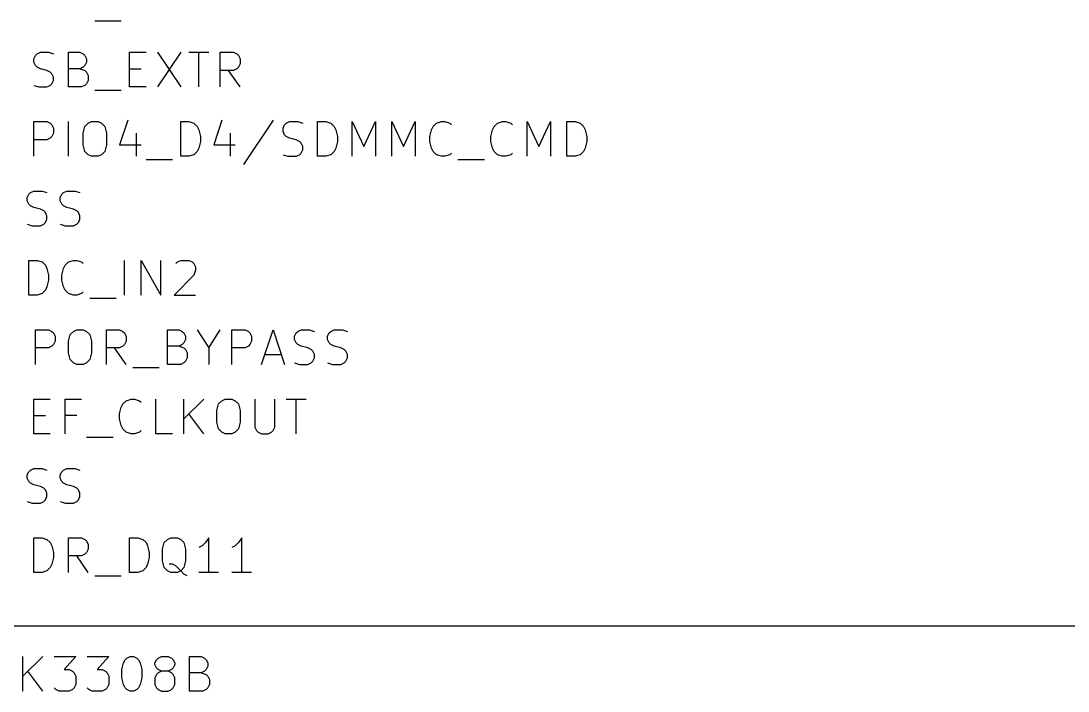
# Model space of a CAD drawing. Header units: millimetres. Extents: x 6 to 290, y -200 to -4.
# Drawn here: x 110.83 to 149.2, y -150.98 to -126.44 of the extents above; entities that cross this region are included whole.
import ezdxf

# ---------------------------------------------------------------- set-up
doc = ezdxf.new("R2010")
doc.units = ezdxf.units.MM
doc.layers.add('GREENSIXTYFIVE', color=129, linetype='CONTINUOUS')
doc.layers.add('RED', color=14, linetype='CONTINUOUS')

msp = doc.modelspace()

# ---------------------------------------------------------------- linework, layer by layer
at = {"layer": 'GREENSIXTYFIVE', "linetype": 'CONTINUOUS'}
for p, q in [((113.538, -126.4385), (114.5056, -126.4385)), ((111.3004, -127.8294), (111.3608, -127.7085)), ((111.3608, -127.7085), (111.4213, -127.648)), ((111.4213, -127.648), (111.5423, -127.5875)), ((111.5423, -127.5875), (111.8446, -127.5875)), ((111.8446, -127.5875), (112.0261, -127.648)), ((112.5703, -128.8575), (112.5703, -127.5875)), ((112.5703, -127.5875), (112.9937, -127.5875)), ((112.9937, -127.5875), (113.1146, -127.648)), ((113.1146, -127.648), (113.1751, -127.7085)), ((113.1751, -127.7085), (113.2356, -127.8294)), ((114.8079, -128.8575), (114.8079, -127.5875)), ((114.8079, -127.5875), (115.4127, -127.5875)), ((115.836, -127.5875), (116.6826, -128.8575)), ((116.6826, -127.5875), (115.836, -128.8575)), ((116.985, -127.5875), (117.7107, -127.5875)), ((117.3479, -128.8575), (117.3479, -127.5875)), ((118.134, -128.8575), (118.134, -127.5875)), ((118.134, -127.5875), (118.6178, -127.5875)), ((118.6178, -127.5875), (118.7388, -127.648)), ((118.7388, -127.648), (118.7993, -127.7085)), ((118.7993, -127.7085), (118.8597, -127.8294)), ((111.3004, -127.9504), (111.3004, -127.8294)), ((111.3608, -128.0713), (111.3004, -127.9504)), ((111.4213, -128.1318), (111.3608, -128.0713)), ((111.5423, -128.1923), (111.4213, -128.1318)), ((113.1146, -128.1318), (112.9937, -128.1923)), ((113.1751, -128.0713), (113.1146, -128.1318)), ((113.2356, -127.9504), (113.1751, -128.0713)), ((113.2356, -127.8294), (113.2356, -127.9504)), ((118.7993, -128.1318), (118.7388, -128.1923)), ((118.8597, -128.0109), (118.7993, -128.1318)), ((118.8597, -127.8294), (118.8597, -128.0109)), ((111.7842, -128.2528), (111.5423, -128.1923)), ((111.9051, -128.3132), (111.7842, -128.2528)), ((111.9656, -128.3737), (111.9051, -128.3132)), ((112.0261, -128.4947), (111.9656, -128.3737)), ((112.0261, -128.6156), (112.0261, -128.4947)), ((112.9937, -128.1923), (112.5703, -128.1923)), ((112.9937, -128.1923), (113.1751, -128.2528)), ((113.1751, -128.2528), (113.2356, -128.3132)), ((113.2356, -128.3132), (113.296, -128.4342)), ((113.296, -128.4342), (113.296, -128.6156)), ((114.8079, -128.1923), (115.2313, -128.1923)), ((118.6178, -128.2528), (118.134, -128.2528)), ((118.8597, -128.8575), (118.4364, -128.2528)), ((118.7388, -128.1923), (118.6178, -128.2528)), ((111.3004, -128.7971), (111.4818, -128.8575)), ((111.4818, -128.8575), (111.7842, -128.8575)), ((111.7842, -128.8575), (111.9051, -128.7971)), ((111.9051, -128.7971), (111.9656, -128.7366)), ((111.9656, -128.7366), (112.0261, -128.6156)), ((113.0541, -128.8575), (112.5703, -128.8575)), ((113.1751, -128.7971), (113.0541, -128.8575)), ((113.2356, -128.7366), (113.1751, -128.7971)), ((113.296, -128.6156), (113.2356, -128.7366)), ((115.4127, -128.8575), (114.8079, -128.8575)), ((113.538, -128.9785), (114.5056, -128.9785)), ((114.7475, -130.0671), (114.4452, -130.9742)), ((118.1946, -130.0671), (117.8923, -130.9742)), ((120.0694, -130.0671), (118.9808, -131.6999)), ((111.3003, -131.3975), (111.3003, -130.1275)), ((111.3003, -130.1275), (111.7841, -130.1275)), ((111.7841, -130.1275), (111.9051, -130.188)), ((111.9051, -130.188), (111.9656, -130.2485)), ((111.9656, -130.2485), (112.026, -130.3694)), ((112.026, -130.3694), (112.026, -130.5509)), ((112.5703, -131.3975), (112.5703, -130.1275)), ((113.1147, -130.5509), (113.1751, -130.309)), ((113.1751, -130.309), (113.2961, -130.188)), ((113.2961, -130.188), (113.417, -130.1275)), ((113.417, -130.1275), (113.6589, -130.1275)), ((113.6589, -130.1275), (113.7799, -130.188)), ((113.7799, -130.188), (113.9008, -130.309)), ((113.9008, -130.309), (113.9613, -130.5509)), ((116.6827, -131.3975), (116.6827, -130.1275)), ((116.6827, -130.1275), (116.9851, -130.1275)), ((116.9851, -130.1275), (117.1665, -130.188)), ((117.1665, -130.188), (117.2875, -130.309)), ((117.2875, -130.309), (117.348, -130.4299)), ((117.348, -130.4299), (117.4084, -130.6718)), ((120.4323, -130.3694), (120.4927, -130.2485)), ((120.4323, -130.4904), (120.4323, -130.3694)), ((120.4927, -130.2485), (120.5532, -130.188)), ((120.5532, -130.188), (120.6742, -130.1275)), ((120.6742, -130.1275), (120.9765, -130.1275)), ((120.9765, -130.1275), (121.158, -130.188)), ((121.7022, -131.3975), (121.7022, -130.1275)), ((121.7022, -130.1275), (122.0046, -130.1275)), ((122.0046, -130.1275), (122.186, -130.188)), ((122.186, -130.188), (122.307, -130.309)), ((122.307, -130.309), (122.3675, -130.4299)), ((122.3675, -130.4299), (122.4279, -130.6718)), ((122.9722, -131.3975), (122.9722, -130.1275)), ((122.9722, -130.1275), (123.3956, -131.0347)), ((123.3956, -131.0347), (123.8189, -130.1275)), ((123.8189, -130.1275), (123.8189, -131.3975)), ((124.4236, -131.3975), (124.4236, -130.1275)), ((124.4236, -130.1275), (124.847, -131.0347)), ((124.847, -131.0347), (125.2703, -130.1275)), ((125.2703, -130.1275), (125.2703, -131.3975)), ((125.8146, -130.6718), (125.875, -130.4299)), ((125.875, -130.4299), (125.9355, -130.309)), ((125.9355, -130.309), (126.0565, -130.188)), ((126.0565, -130.188), (126.2379, -130.1275)), ((126.2379, -130.1275), (126.3588, -130.1275)), ((126.3588, -130.1275), (126.5403, -130.188)), ((126.5403, -130.188), (126.6007, -130.2485)), ((128.0522, -130.6718), (128.1126, -130.4299)), ((128.1126, -130.4299), (128.1731, -130.309)), ((128.1731, -130.309), (128.2941, -130.188)), ((128.2941, -130.188), (128.4755, -130.1275)), ((128.4755, -130.1275), (128.5964, -130.1275)), ((128.5964, -130.1275), (128.7779, -130.188)), ((128.7779, -130.188), (128.8383, -130.2485)), ((129.3826, -131.3975), (129.3826, -130.1275)), ((129.3826, -130.1275), (129.806, -131.0347)), ((129.806, -131.0347), (130.2293, -130.1275)), ((130.2293, -130.1275), (130.2293, -131.3975)), ((130.834, -131.3975), (130.834, -130.1275)), ((130.834, -130.1275), (131.1364, -130.1275)), ((131.1364, -130.1275), (131.3178, -130.188)), ((131.3178, -130.188), (131.4388, -130.309)), ((131.4388, -130.309), (131.4993, -130.4299)), ((131.4993, -130.4299), (131.5597, -130.6718)), ((111.7841, -130.7928), (111.3003, -130.7928)), ((111.9051, -130.7323), (111.7841, -130.7928)), ((111.9656, -130.6718), (111.9051, -130.7323)), ((112.026, -130.5509), (111.9656, -130.6718)), ((113.1147, -130.9742), (113.1147, -130.5509)), ((113.9613, -130.5509), (113.9613, -130.9742)), ((115.0499, -130.5509), (115.0499, -131.3975)), ((117.4084, -130.6718), (117.4084, -130.8532)), ((118.497, -130.5509), (118.497, -131.3975)), ((120.4927, -130.6113), (120.4323, -130.4904)), ((120.5532, -130.6718), (120.4927, -130.6113)), ((120.6742, -130.7323), (120.5532, -130.6718)), ((120.9161, -130.7928), (120.6742, -130.7323)), ((121.037, -130.8532), (120.9161, -130.7928)), ((122.4279, -130.6718), (122.4279, -130.8532)), ((125.8146, -130.8532), (125.8146, -130.6718)), ((128.0522, -130.8532), (128.0522, -130.6718)), ((131.5597, -130.6718), (131.5597, -130.8532)), ((113.1751, -131.2161), (113.1147, -130.9742)), ((113.2961, -131.3371), (113.1751, -131.2161)), ((113.9008, -131.2161), (113.7799, -131.3371)), ((113.9613, -130.9742), (113.9008, -131.2161)), ((114.4452, -130.9742), (115.2313, -130.9742)), ((117.2875, -131.2161), (117.1665, -131.3371)), ((117.348, -131.0951), (117.2875, -131.2161)), ((117.4084, -130.8532), (117.348, -131.0951)), ((117.8923, -130.9742), (118.6784, -130.9742)), ((121.0975, -130.9137), (121.037, -130.8532)), ((121.158, -131.0347), (121.0975, -130.9137)), ((121.0975, -131.2766), (121.158, -131.1556)), ((121.158, -131.1556), (121.158, -131.0347)), ((122.307, -131.2161), (122.186, -131.3371)), ((122.3675, -131.0951), (122.307, -131.2161)), ((122.4279, -130.8532), (122.3675, -131.0951)), ((125.875, -131.0951), (125.8146, -130.8532)), ((125.9355, -131.2161), (125.875, -131.0951)), ((126.0565, -131.3371), (125.9355, -131.2161)), ((128.1126, -131.0951), (128.0522, -130.8532)), ((128.1731, -131.2161), (128.1126, -131.0951)), ((128.2941, -131.3371), (128.1731, -131.2161)), ((131.4388, -131.2161), (131.3178, -131.3371)), ((131.4993, -131.0951), (131.4388, -131.2161)), ((131.5597, -130.8532), (131.4993, -131.0951)), ((113.417, -131.3975), (113.2961, -131.3371)), ((113.6589, -131.3975), (113.417, -131.3975)), ((113.7799, -131.3371), (113.6589, -131.3975)), ((115.4128, -131.5185), (116.3804, -131.5185)), ((116.9851, -131.3975), (116.6827, -131.3975)), ((117.1665, -131.3371), (116.9851, -131.3975)), ((120.4323, -131.3371), (120.6137, -131.3975)), ((120.6137, -131.3975), (120.9161, -131.3975)), ((120.9161, -131.3975), (121.037, -131.3371)), ((121.037, -131.3371), (121.0975, -131.2766)), ((122.0046, -131.3975), (121.7022, -131.3975)), ((122.186, -131.3371), (122.0046, -131.3975)), ((126.2379, -131.3975), (126.0565, -131.3371)), ((126.3588, -131.3975), (126.2379, -131.3975)), ((126.5403, -131.3371), (126.3588, -131.3975)), ((126.6007, -131.2766), (126.5403, -131.3371)), ((126.8427, -131.5185), (127.8103, -131.5185)), ((128.4755, -131.3975), (128.2941, -131.3371)), ((128.5964, -131.3975), (128.4755, -131.3975)), ((128.7779, -131.3371), (128.5964, -131.3975)), ((128.8383, -131.2766), (128.7779, -131.3371)), ((131.1364, -131.3975), (130.834, -131.3975)), ((131.3178, -131.3371), (131.1364, -131.3975)), ((111.1189, -132.7885), (111.1794, -132.728)), ((111.1794, -132.728), (111.3004, -132.6675)), ((111.3004, -132.6675), (111.6027, -132.6675)), ((111.6027, -132.6675), (111.7842, -132.728)), ((112.3284, -132.7885), (112.3889, -132.728)), ((112.3889, -132.728), (112.5099, -132.6675)), ((112.5099, -132.6675), (112.8122, -132.6675)), ((112.8122, -132.6675), (112.9937, -132.728)), ((111.0585, -132.9094), (111.1189, -132.7885)), ((111.0585, -133.0304), (111.0585, -132.9094)), ((111.1189, -133.1513), (111.0585, -133.0304)), ((112.268, -132.9094), (112.3284, -132.7885)), ((112.268, -133.0304), (112.268, -132.9094)), ((112.3284, -133.1513), (112.268, -133.0304)), ((111.1794, -133.2118), (111.1189, -133.1513)), ((111.3004, -133.2723), (111.1794, -133.2118)), ((111.5423, -133.3328), (111.3004, -133.2723)), ((111.6632, -133.3932), (111.5423, -133.3328)), ((111.7237, -133.4537), (111.6632, -133.3932)), ((111.7842, -133.5747), (111.7237, -133.4537)), ((112.3889, -133.2118), (112.3284, -133.1513)), ((112.5099, -133.2723), (112.3889, -133.2118)), ((112.7518, -133.3328), (112.5099, -133.2723)), ((112.8727, -133.3932), (112.7518, -133.3328)), ((112.9332, -133.4537), (112.8727, -133.3932)), ((112.9937, -133.5747), (112.9332, -133.4537)), ((111.0585, -133.8771), (111.2399, -133.9375)), ((111.5423, -133.9375), (111.6632, -133.8771)), ((111.6632, -133.8771), (111.7237, -133.8166)), ((111.7237, -133.8166), (111.7842, -133.6956)), ((111.7842, -133.6956), (111.7842, -133.5747)), ((112.268, -133.8771), (112.4494, -133.9375)), ((112.7518, -133.9375), (112.8727, -133.8771)), ((112.8727, -133.8771), (112.9332, -133.8166)), ((112.9332, -133.8166), (112.9937, -133.6956)), ((112.9937, -133.6956), (112.9937, -133.5747)), ((111.2399, -133.9375), (111.5423, -133.9375)), ((112.4494, -133.9375), (112.7518, -133.9375)), ((111.1189, -136.4775), (111.1189, -135.2075)), ((111.1189, -135.2075), (111.4213, -135.2075)), ((111.4213, -135.2075), (111.6027, -135.268)), ((111.6027, -135.268), (111.7237, -135.389)), ((111.7237, -135.389), (111.7842, -135.5099)), ((112.3889, -135.5099), (112.4494, -135.389)), ((112.4494, -135.389), (112.5704, -135.268)), ((112.5704, -135.268), (112.7518, -135.2075)), ((112.7518, -135.2075), (112.8727, -135.2075)), ((112.8727, -135.2075), (113.0542, -135.268)), ((113.0542, -135.268), (113.1146, -135.3285)), ((114.6265, -136.4775), (114.6265, -135.2075)), ((115.2313, -136.4775), (115.2313, -135.2075)), ((115.2313, -135.2075), (115.957, -136.4775)), ((115.957, -136.4775), (115.957, -135.2075)), ((116.5014, -135.3285), (116.5618, -135.268)), ((116.5618, -135.268), (116.6828, -135.2075)), ((116.6828, -135.2075), (116.9852, -135.2075)), ((116.9852, -135.2075), (117.1061, -135.268)), ((117.1061, -135.268), (117.1666, -135.3285)), ((117.1666, -135.3285), (117.2271, -135.4494)), ((111.7842, -135.5099), (111.8446, -135.7518)), ((111.8446, -135.7518), (111.8446, -135.9332)), ((112.3285, -135.7518), (112.3889, -135.5099)), ((112.3285, -135.9332), (112.3285, -135.7518)), ((117.1666, -135.7518), (116.4409, -136.4775)), ((117.2271, -135.5704), (117.1666, -135.7518)), ((117.2271, -135.4494), (117.2271, -135.5704)), ((111.7842, -136.1751), (111.7237, -136.2961)), ((111.8446, -135.9332), (111.7842, -136.1751)), ((112.3889, -136.1751), (112.3285, -135.9332)), ((112.4494, -136.2961), (112.3889, -136.1751)), ((111.4213, -136.4775), (111.1189, -136.4775)), ((111.6027, -136.4171), (111.4213, -136.4775)), ((111.7237, -136.2961), (111.6027, -136.4171)), ((112.5704, -136.4171), (112.4494, -136.2961)), ((112.7518, -136.4775), (112.5704, -136.4171)), ((112.8727, -136.4775), (112.7518, -136.4775)), ((113.0542, -136.4171), (112.8727, -136.4775)), ((113.1146, -136.3566), (113.0542, -136.4171)), ((116.4409, -136.4775), (117.2271, -136.4775)), ((113.3566, -136.5985), (114.3242, -136.5985)), ((111.3608, -139.0175), (111.3608, -137.7475)), ((111.3608, -137.7475), (111.8446, -137.7475)), ((111.8446, -137.7475), (111.9656, -137.808)), ((111.9656, -137.808), (112.0261, -137.8685)), ((112.0261, -137.8685), (112.0865, -137.9894)), ((112.0865, -137.9894), (112.0865, -138.1709)), ((112.5704, -138.1709), (112.6308, -137.929)), ((112.6308, -137.929), (112.7518, -137.808)), ((112.7518, -137.808), (112.8727, -137.7475)), ((112.8727, -137.7475), (113.1146, -137.7475)), ((113.1146, -137.7475), (113.2356, -137.808)), ((113.2356, -137.808), (113.3565, -137.929)), ((113.3565, -137.929), (113.417, -138.1709)), ((113.9613, -139.0175), (113.9613, -137.7475)), ((113.9613, -137.7475), (114.4451, -137.7475)), ((114.4451, -137.7475), (114.5661, -137.808)), ((114.5661, -137.808), (114.6266, -137.8685)), ((114.6266, -137.8685), (114.687, -137.9894)), ((114.687, -137.9894), (114.687, -138.1709)), ((116.1989, -139.0175), (116.1989, -137.7475)), ((116.1989, -137.7475), (116.6223, -137.7475)), ((116.6223, -137.7475), (116.7432, -137.808)), ((116.7432, -137.808), (116.8037, -137.8685)), ((116.8037, -137.8685), (116.8642, -137.9894)), ((116.8642, -138.1104), (116.8037, -138.2313)), ((116.8642, -137.9894), (116.8642, -138.1104)), ((117.2875, -137.7475), (117.7108, -138.4128)), ((117.7108, -138.4128), (118.1342, -137.7475)), ((118.5575, -139.0175), (118.5575, -137.7475)), ((118.5575, -137.7475), (119.0413, -137.7475)), ((119.0413, -137.7475), (119.1623, -137.808)), ((119.1623, -137.808), (119.2228, -137.8685)), ((119.2228, -137.8685), (119.2832, -137.9894)), ((119.2832, -137.9894), (119.2832, -138.1709)), ((119.6461, -139.0175), (120.0694, -137.7475)), ((120.0694, -137.7475), (120.4928, -139.0175)), ((120.8557, -137.9894), (120.9161, -137.8685)), ((120.8557, -138.1104), (120.8557, -137.9894)), ((120.9161, -138.2313), (120.8557, -138.1104)), ((120.9161, -137.8685), (120.9766, -137.808)), ((120.9766, -137.808), (121.0976, -137.7475)), ((121.0976, -137.7475), (121.3999, -137.7475)), ((121.3999, -137.7475), (121.5814, -137.808)), ((122.0652, -137.9894), (122.1256, -137.8685)), ((122.0652, -138.1104), (122.0652, -137.9894)), ((122.1256, -138.2313), (122.0652, -138.1104)), ((122.1256, -137.8685), (122.1861, -137.808)), ((122.1861, -137.808), (122.3071, -137.7475)), ((122.3071, -137.7475), (122.6094, -137.7475)), ((122.6094, -137.7475), (122.7909, -137.808)), ((111.8446, -138.4128), (111.3608, -138.4128)), ((111.9656, -138.3523), (111.8446, -138.4128)), ((112.0261, -138.2918), (111.9656, -138.3523)), ((112.0865, -138.1709), (112.0261, -138.2918)), ((112.5704, -138.5942), (112.5704, -138.1709)), ((113.417, -138.1709), (113.417, -138.5942)), ((114.4451, -138.4128), (113.9613, -138.4128)), ((114.687, -139.0175), (114.2637, -138.4128)), ((114.5661, -138.3523), (114.4451, -138.4128)), ((114.6266, -138.2918), (114.5661, -138.3523)), ((114.687, -138.1709), (114.6266, -138.2918)), ((116.6223, -138.3523), (116.1989, -138.3523)), ((116.7432, -138.2918), (116.6223, -138.3523)), ((116.6223, -138.3523), (116.8037, -138.4128)), ((116.8037, -138.2313), (116.7432, -138.2918)), ((116.8037, -138.4128), (116.8642, -138.4732)), ((116.8642, -138.4732), (116.9246, -138.5942)), ((117.7108, -138.4128), (117.7108, -139.0175)), ((119.0413, -138.4128), (118.5575, -138.4128)), ((119.1623, -138.3523), (119.0413, -138.4128)), ((119.2228, -138.2918), (119.1623, -138.3523)), ((119.2832, -138.1709), (119.2228, -138.2918)), ((120.9766, -138.2918), (120.9161, -138.2313)), ((121.0976, -138.3523), (120.9766, -138.2918)), ((121.3395, -138.4128), (121.0976, -138.3523)), ((121.4604, -138.4732), (121.3395, -138.4128)), ((121.5209, -138.5337), (121.4604, -138.4732)), ((122.1861, -138.2918), (122.1256, -138.2313)), ((122.3071, -138.3523), (122.1861, -138.2918)), ((122.549, -138.4128), (122.3071, -138.3523)), ((122.6699, -138.4732), (122.549, -138.4128)), ((122.7304, -138.5337), (122.6699, -138.4732)), ((112.6308, -138.8361), (112.5704, -138.5942)), ((112.7518, -138.9571), (112.6308, -138.8361)), ((113.3565, -138.8361), (113.2356, -138.9571)), ((113.417, -138.5942), (113.3565, -138.8361)), ((116.9246, -138.7756), (116.8642, -138.8966)), ((116.9246, -138.5942), (116.9246, -138.7756)), ((119.7671, -138.6547), (120.3718, -138.6547)), ((121.5814, -138.6547), (121.5209, -138.5337)), ((121.5209, -138.8966), (121.5814, -138.7756)), ((121.5814, -138.7756), (121.5814, -138.6547)), ((122.7909, -138.6547), (122.7304, -138.5337)), ((122.7304, -138.8966), (122.7909, -138.7756)), ((122.7909, -138.7756), (122.7909, -138.6547)), ((112.8727, -139.0175), (112.7518, -138.9571)), ((113.1146, -139.0175), (112.8727, -139.0175)), ((113.2356, -138.9571), (113.1146, -139.0175)), ((114.929, -139.1385), (115.8966, -139.1385)), ((116.6827, -139.0175), (116.1989, -139.0175)), ((116.8037, -138.9571), (116.6827, -139.0175)), ((116.8642, -138.8966), (116.8037, -138.9571)), ((120.8557, -138.9571), (121.0371, -139.0175)), ((121.0371, -139.0175), (121.3395, -139.0175)), ((121.3395, -139.0175), (121.4604, -138.9571)), ((121.4604, -138.9571), (121.5209, -138.8966)), ((122.0652, -138.9571), (122.2466, -139.0175)), ((122.2466, -139.0175), (122.549, -139.0175)), ((122.549, -139.0175), (122.6699, -138.9571)), ((122.6699, -138.9571), (122.7304, -138.8966)), ((111.3003, -141.5575), (111.3003, -140.2875)), ((111.3003, -140.2875), (111.9051, -140.2875)), ((112.4493, -141.5575), (112.4493, -140.2875)), ((112.4493, -140.2875), (113.0541, -140.2875)), ((114.566, -140.469), (114.687, -140.348)), ((114.687, -140.348), (114.8684, -140.2875)), ((114.8684, -140.2875), (114.9893, -140.2875)), ((114.9893, -140.2875), (115.1708, -140.348)), ((115.1708, -140.348), (115.2312, -140.4085)), ((115.7755, -141.5575), (115.7755, -140.2875)), ((116.8036, -141.5575), (116.8036, -140.2875)), ((117.5293, -140.2875), (116.8036, -141.0132)), ((118.0736, -140.469), (118.1946, -140.348)), ((118.1946, -140.348), (118.3155, -140.2875)), ((118.3155, -140.2875), (118.5574, -140.2875)), ((118.5574, -140.2875), (118.6784, -140.348)), ((118.6784, -140.348), (118.7993, -140.469)), ((119.4041, -140.2875), (119.4041, -141.3156)), ((120.1298, -141.3156), (120.1298, -140.2875)), ((120.5532, -140.2875), (121.2789, -140.2875)), ((120.9161, -141.5575), (120.9161, -140.2875)), ((114.4451, -140.8318), (114.5055, -140.5899)), ((114.5055, -140.5899), (114.566, -140.469)), ((118.0132, -140.7109), (118.0736, -140.469)), ((118.0132, -141.1342), (118.0132, -140.7109)), ((118.7993, -140.469), (118.8598, -140.7109)), ((118.8598, -140.7109), (118.8598, -141.1342)), ((111.3003, -140.8923), (111.7237, -140.8923)), ((112.8727, -140.8923), (112.4493, -140.8923)), ((114.4451, -141.0132), (114.4451, -140.8318)), ((114.5055, -141.2551), (114.4451, -141.0132)), ((117.5293, -141.5575), (116.9851, -140.8318)), ((118.0736, -141.3761), (118.0132, -141.1342)), ((118.8598, -141.1342), (118.7993, -141.3761)), ((111.9051, -141.5575), (111.3003, -141.5575)), ((114.566, -141.3761), (114.5055, -141.2551)), ((114.687, -141.4971), (114.566, -141.3761)), ((114.8684, -141.5575), (114.687, -141.4971)), ((114.9893, -141.5575), (114.8684, -141.5575)), ((115.1708, -141.4971), (114.9893, -141.5575)), ((115.2312, -141.4366), (115.1708, -141.4971)), ((116.3803, -141.5575), (115.7755, -141.5575)), ((118.1946, -141.4971), (118.0736, -141.3761)), ((118.3155, -141.5575), (118.1946, -141.4971)), ((118.5574, -141.5575), (118.3155, -141.5575)), ((118.6784, -141.4971), (118.5574, -141.5575)), ((118.7993, -141.3761), (118.6784, -141.4971)), ((119.4041, -141.3156), (119.4646, -141.4366)), ((119.4646, -141.4366), (119.5251, -141.4971)), ((119.5251, -141.4971), (119.646, -141.5575)), ((119.646, -141.5575), (119.8879, -141.5575)), ((119.8879, -141.5575), (120.0089, -141.4971)), ((120.0089, -141.4971), (120.0694, -141.4366)), ((120.0694, -141.4366), (120.1298, -141.3156)), ((113.2356, -141.6785), (114.2032, -141.6785)), ((111.0585, -143.0694), (111.1189, -142.9485)), ((111.0585, -143.1904), (111.0585, -143.0694)), ((111.1189, -142.9485), (111.1794, -142.888)), ((111.1794, -142.888), (111.3004, -142.8275)), ((111.3004, -142.8275), (111.6027, -142.8275)), ((111.6027, -142.8275), (111.7842, -142.888)), ((112.268, -143.0694), (112.3284, -142.9485)), ((112.268, -143.1904), (112.268, -143.0694)), ((112.3284, -142.9485), (112.3889, -142.888)), ((112.3889, -142.888), (112.5099, -142.8275)), ((112.5099, -142.8275), (112.8122, -142.8275)), ((112.8122, -142.8275), (112.9937, -142.888)), ((111.1189, -143.3113), (111.0585, -143.1904)), ((111.1794, -143.3718), (111.1189, -143.3113)), ((111.3004, -143.4323), (111.1794, -143.3718)), ((111.5423, -143.4928), (111.3004, -143.4323)), ((111.6632, -143.5532), (111.5423, -143.4928)), ((112.3284, -143.3113), (112.268, -143.1904)), ((112.3889, -143.3718), (112.3284, -143.3113)), ((112.5099, -143.4323), (112.3889, -143.3718)), ((112.7518, -143.4928), (112.5099, -143.4323)), ((112.8727, -143.5532), (112.7518, -143.4928)), ((111.7237, -143.6137), (111.6632, -143.5532)), ((111.7842, -143.7347), (111.7237, -143.6137)), ((111.7237, -143.9766), (111.7842, -143.8556)), ((111.7842, -143.8556), (111.7842, -143.7347)), ((112.9332, -143.6137), (112.8727, -143.5532)), ((112.9937, -143.7347), (112.9332, -143.6137)), ((112.9332, -143.9766), (112.9937, -143.8556)), ((112.9937, -143.8556), (112.9937, -143.7347)), ((111.0585, -144.0371), (111.2399, -144.0975)), ((111.2399, -144.0975), (111.5423, -144.0975)), ((111.5423, -144.0975), (111.6632, -144.0371)), ((111.6632, -144.0371), (111.7237, -143.9766)), ((112.268, -144.0371), (112.4494, -144.0975)), ((112.4494, -144.0975), (112.7518, -144.0975)), ((112.7518, -144.0975), (112.8727, -144.0371)), ((112.8727, -144.0371), (112.9332, -143.9766)), ((111.3003, -146.6375), (111.3003, -145.3675)), ((111.3003, -145.3675), (111.6027, -145.3675)), ((111.6027, -145.3675), (111.7841, -145.428)), ((112.5703, -146.6375), (112.5703, -145.3675)), ((112.5703, -145.3675), (113.0541, -145.3675)), ((113.0541, -145.3675), (113.1751, -145.428)), ((114.8079, -146.6375), (114.8079, -145.3675)), ((114.8079, -145.3675), (115.1103, -145.3675)), ((115.1103, -145.3675), (115.2917, -145.428)), ((116.1989, -145.428), (116.3198, -145.3675)), ((116.3198, -145.3675), (116.5617, -145.3675)), ((116.5617, -145.3675), (116.6827, -145.428)), ((117.7108, -145.3675), (117.5899, -145.549)), ((117.7108, -146.6375), (117.7108, -145.3675)), ((118.9203, -145.3675), (118.7994, -145.549)), ((118.9203, -146.6375), (118.9203, -145.3675)), ((111.7841, -145.428), (111.9051, -145.549)), ((111.9051, -145.549), (111.9656, -145.6699)), ((111.9656, -145.6699), (112.026, -145.9118)), ((113.1751, -145.428), (113.2356, -145.4885)), ((113.2356, -145.4885), (113.296, -145.6094)), ((113.296, -145.7909), (113.2356, -145.9118)), ((113.296, -145.6094), (113.296, -145.7909)), ((115.2917, -145.428), (115.4127, -145.549)), ((115.4127, -145.549), (115.4732, -145.6699)), ((115.4732, -145.6699), (115.5336, -145.9118)), ((116.0175, -145.7909), (116.0779, -145.549)), ((116.0175, -146.2142), (116.0175, -145.7909)), ((116.0779, -145.549), (116.1989, -145.428)), ((116.6827, -145.428), (116.8036, -145.549)), ((116.8036, -145.549), (116.8641, -145.7909)), ((116.8641, -145.7909), (116.8641, -146.2142)), ((117.4689, -145.6699), (117.348, -145.7304)), ((117.5899, -145.549), (117.4689, -145.6699)), ((118.6784, -145.6699), (118.5575, -145.7304)), ((118.7994, -145.549), (118.6784, -145.6699)), ((112.026, -146.0932), (111.9656, -146.3351)), ((112.026, -145.9118), (112.026, -146.0932)), ((113.0541, -146.0328), (112.5703, -146.0328)), ((113.296, -146.6375), (112.8727, -146.0328)), ((113.1751, -145.9723), (113.0541, -146.0328)), ((113.2356, -145.9118), (113.1751, -145.9723)), ((115.5336, -146.0932), (115.4732, -146.3351)), ((115.5336, -145.9118), (115.5336, -146.0932)), ((111.9051, -146.4561), (111.7841, -146.5771)), ((111.9656, -146.3351), (111.9051, -146.4561)), ((115.4127, -146.4561), (115.2917, -146.5771)), ((115.4732, -146.3351), (115.4127, -146.4561)), ((116.0779, -146.4561), (116.0175, -146.2142)), ((116.1989, -146.5771), (116.0779, -146.4561)), ((116.3803, -146.3351), (116.2594, -146.3351)), ((116.5013, -146.3956), (116.3803, -146.3351)), ((116.6827, -146.5771), (116.5013, -146.3956)), ((116.8036, -146.4561), (116.6827, -146.5771)), ((116.8641, -146.2142), (116.8036, -146.4561)), ((111.6027, -146.6375), (111.3003, -146.6375)), ((111.7841, -146.5771), (111.6027, -146.6375)), ((113.538, -146.7585), (114.5056, -146.7585)), ((115.1103, -146.6375), (114.8079, -146.6375)), ((115.2917, -146.5771), (115.1103, -146.6375)), ((116.3198, -146.6375), (116.1989, -146.5771)), ((116.5617, -146.6375), (116.3198, -146.6375)), ((116.6827, -146.5771), (116.5617, -146.6375)), ((116.8036, -146.698), (116.6827, -146.5771)), ((116.9246, -146.7585), (116.8036, -146.698)), ((118.0737, -146.6375), (117.348, -146.6375)), ((119.2832, -146.6375), (118.5575, -146.6375)), ((110.9035, -150.9844), (110.9035, -149.7144)), ((111.6292, -149.7144), (110.9035, -150.4401)), ((112.0526, -149.7144), (112.8388, -149.7144)), ((112.8388, -149.7144), (112.4154, -150.1982)), ((113.2621, -149.7144), (114.0483, -149.7144)), ((114.0483, -149.7144), (113.6249, -150.1982)), ((114.5321, -150.1982), (114.5925, -149.9563)), ((114.5925, -149.9563), (114.653, -149.8354)), ((114.653, -149.8354), (114.7135, -149.7749)), ((114.7135, -149.7749), (114.8344, -149.7144)), ((114.8344, -149.7144), (114.9554, -149.7144)), ((114.9554, -149.7144), (115.0763, -149.7749)), ((115.0763, -149.7749), (115.1368, -149.8354)), ((115.1368, -149.8354), (115.1973, -149.9563)), ((115.1973, -149.9563), (115.2578, -150.1982)), ((115.7416, -149.9563), (115.802, -149.8354)), ((115.7416, -150.0168), (115.7416, -149.9563)), ((115.802, -150.1378), (115.7416, -150.0168)), ((115.802, -149.8354), (115.8625, -149.7749)), ((115.8625, -149.7749), (115.9835, -149.7144)), ((115.9835, -149.7144), (116.2254, -149.7144)), ((116.2254, -149.7144), (116.3463, -149.7749)), ((116.3463, -149.7749), (116.4068, -149.8354)), ((116.4068, -149.8354), (116.4673, -149.9563)), ((116.4673, -150.0168), (116.4068, -150.1378)), ((116.4673, -149.9563), (116.4673, -150.0168)), ((117.0115, -150.9844), (117.0115, -149.7144)), ((117.0115, -149.7144), (117.4349, -149.7144)), ((117.4349, -149.7144), (117.5558, -149.7749)), ((117.5558, -149.7749), (117.6163, -149.8354)), ((117.6163, -149.8354), (117.6768, -149.9563)), ((117.6768, -149.9563), (117.6768, -150.0773)), ((111.6292, -150.9844), (111.085, -150.2587)), ((112.4154, -150.1982), (112.5969, -150.1982)), ((112.5969, -150.1982), (112.7178, -150.2587)), ((112.7178, -150.2587), (112.7783, -150.3192)), ((112.7783, -150.3192), (112.8388, -150.4401)), ((113.6249, -150.1982), (113.8064, -150.1982)), ((113.8064, -150.1982), (113.9273, -150.2587)), ((113.9273, -150.2587), (113.9878, -150.3192)), ((113.9878, -150.3192), (114.0483, -150.4401)), ((114.5321, -150.5006), (114.5321, -150.1982)), ((115.2578, -150.1982), (115.2578, -150.5006)), ((115.802, -150.3797), (115.7416, -150.5006)), ((115.8625, -150.1982), (115.802, -150.1378)), ((115.8625, -150.3192), (115.802, -150.3797)), ((115.9835, -150.2587), (115.8625, -150.1982)), ((115.9835, -150.2587), (115.8625, -150.3192)), ((116.2254, -150.2587), (115.9835, -150.2587)), ((116.3463, -150.1982), (116.2254, -150.2587)), ((116.3463, -150.3192), (116.2254, -150.2587)), ((116.4068, -150.1378), (116.3463, -150.1982)), ((116.4068, -150.3797), (116.3463, -150.3192)), ((116.4673, -150.5006), (116.4068, -150.3797)), ((117.4349, -150.3192), (117.0115, -150.3192)), ((117.5558, -150.2587), (117.4349, -150.3192)), ((117.4349, -150.3192), (117.6163, -150.3797)), ((117.6163, -150.1982), (117.5558, -150.2587)), ((117.6768, -150.0773), (117.6163, -150.1982)), ((117.6163, -150.3797), (117.6768, -150.4401)), ((112.8388, -150.7425), (112.7783, -150.8635)), ((112.8388, -150.4401), (112.8388, -150.7425)), ((114.0483, -150.7425), (113.9878, -150.8635)), ((114.0483, -150.4401), (114.0483, -150.7425)), ((114.5925, -150.7425), (114.5321, -150.5006)), ((114.653, -150.8635), (114.5925, -150.7425)), ((115.1973, -150.7425), (115.1368, -150.8635)), ((115.2578, -150.5006), (115.1973, -150.7425)), ((115.7416, -150.5006), (115.7416, -150.7425)), ((115.7416, -150.7425), (115.802, -150.8635)), ((116.4068, -150.8635), (116.4673, -150.7425)), ((116.4673, -150.7425), (116.4673, -150.5006)), ((117.6768, -150.4401), (117.7372, -150.5611)), ((117.7372, -150.7425), (117.6768, -150.8635)), ((117.7372, -150.5611), (117.7372, -150.7425)), ((112.1131, -150.924), (112.0526, -150.8635)), ((112.234, -150.9844), (112.1131, -150.924)), ((112.5969, -150.9844), (112.234, -150.9844)), ((112.7178, -150.924), (112.5969, -150.9844)), ((112.7783, -150.8635), (112.7178, -150.924)), ((113.3226, -150.924), (113.2621, -150.8635)), ((113.4435, -150.9844), (113.3226, -150.924)), ((113.8064, -150.9844), (113.4435, -150.9844)), ((113.9273, -150.924), (113.8064, -150.9844)), ((113.9878, -150.8635), (113.9273, -150.924)), ((114.7135, -150.924), (114.653, -150.8635)), ((114.8344, -150.9844), (114.7135, -150.924)), ((114.9554, -150.9844), (114.8344, -150.9844)), ((115.0763, -150.924), (114.9554, -150.9844)), ((115.1368, -150.8635), (115.0763, -150.924)), ((115.802, -150.8635), (115.8625, -150.924)), ((115.8625, -150.924), (115.9835, -150.9844)), ((115.9835, -150.9844), (116.2254, -150.9844)), ((116.2254, -150.9844), (116.3463, -150.924)), ((116.3463, -150.924), (116.4068, -150.8635)), ((117.4953, -150.9844), (117.0115, -150.9844)), ((117.6163, -150.924), (117.4953, -150.9844)), ((117.6768, -150.8635), (117.6163, -150.924))]:
    msp.add_line(p, q, dxfattribs=at)
at = {"layer": 'RED', "linetype": 'CONTINUOUS'}
msp.add_line((109.22, -148.59), (185.42, -148.59), dxfattribs=at)

doc.saveas('drawing.dxf')
